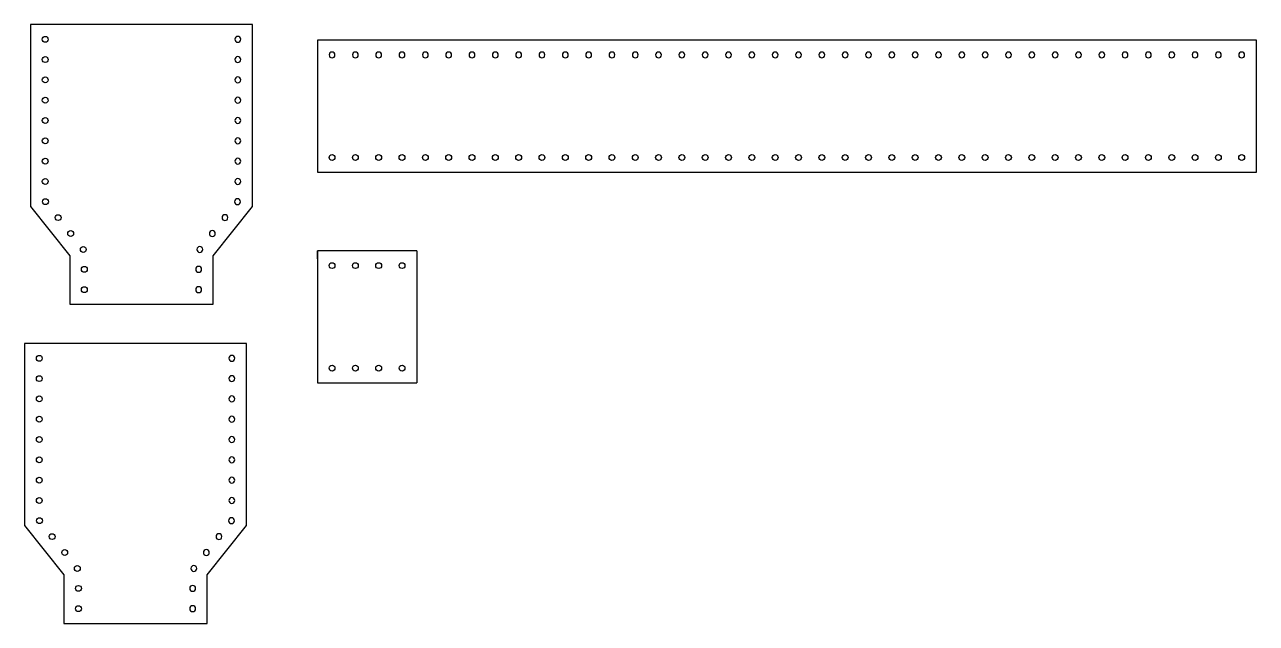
# Model space of a CAD drawing. Header units: millimetres. Extents: x 1766 to 2081, y 1828 to 1981.
import ezdxf

# ---------------------------------------------------------------- set-up
doc = ezdxf.new("R2010")
doc.units = ezdxf.units.MM

# ---------------------------------------------------------------- blocks, each defined once
blk = doc.blocks.new('*U25')
blk.add_circle((0, 0), 0.75)
blk = doc.blocks.new('*U26')
at = {"color": 0, "linetype": 'ByBlock', "lineweight": -2, "transparency": 16777216}
for p in [(2350.84, 2266.31), (2356.8, 2266.31), (2362.76, 2266.31), (2368.72, 2266.31), (2374.69, 2266.31), (2380.65, 2266.31), (2386.61, 2266.31), (2392.57, 2266.31), (2398.53, 2266.31), (2404.49, 2266.31), (2410.46, 2266.31), (2416.42, 2266.31), (2422.38, 2266.31), (2428.34, 2266.31), (2434.3, 2266.31), (2440.26, 2266.31), (2446.22, 2266.31), (2452.19, 2266.31), (2458.15, 2266.31), (2464.11, 2266.31), (2470.07, 2266.31), (2476.03, 2266.31), (2481.99, 2266.31), (2487.96, 2266.31), (2493.92, 2266.31), (2499.88, 2266.31), (2505.84, 2266.31), (2511.8, 2266.31), (2517.76, 2266.31), (2523.72, 2266.31), (2529.69, 2266.31), (2535.65, 2266.31), (2541.61, 2266.31), (2547.57, 2266.31), (2553.53, 2266.31), (2559.49, 2266.31), (2565.46, 2266.31), (2571.42, 2266.31), (2577.38, 2266.31), (2583.34, 2266.31)]:
    blk.add_blockref('*U25', p, dxfattribs=at)
blk = doc.blocks.new('*U27')
blk.add_circle((0, 0), 0.75)
blk = doc.blocks.new('*U28')
at = {"color": 0, "linetype": 'ByBlock', "lineweight": -2, "transparency": 16777216}
for p in [(2350.84, 2266.31), (2356.8, 2266.31), (2362.76, 2266.31), (2368.72, 2266.31), (2374.69, 2266.31), (2380.65, 2266.31), (2386.61, 2266.31), (2392.57, 2266.31), (2398.53, 2266.31), (2404.49, 2266.31), (2410.46, 2266.31), (2416.42, 2266.31), (2422.38, 2266.31), (2428.34, 2266.31), (2434.3, 2266.31), (2440.26, 2266.31), (2446.22, 2266.31), (2452.19, 2266.31), (2458.15, 2266.31), (2464.11, 2266.31), (2470.07, 2266.31), (2476.03, 2266.31), (2481.99, 2266.31), (2487.96, 2266.31), (2493.92, 2266.31), (2499.88, 2266.31), (2505.84, 2266.31), (2511.8, 2266.31), (2517.76, 2266.31), (2523.72, 2266.31), (2529.69, 2266.31), (2535.65, 2266.31), (2541.61, 2266.31), (2547.57, 2266.31), (2553.53, 2266.31), (2559.49, 2266.31), (2565.46, 2266.31), (2571.42, 2266.31), (2577.38, 2266.31), (2583.34, 2266.31)]:
    blk.add_blockref('*U27', p, dxfattribs=at)
blk = doc.blocks.new('*U29')
blk.add_circle((0, 0), 0.75)
blk = doc.blocks.new('*U30')
at = {"color": 0, "linetype": 'ByBlock', "lineweight": -2, "transparency": 16777216}
for p, rotation in [((2221.78, 2325.56), 270), ((2221.78, 2320.37), 270), ((2221.78, 2315.18), 270), ((2221.78, 2309.99), 270), ((2221.78, 2304.8), 270), ((2221.78, 2299.61), 270), ((2221.78, 2294.41), 270), ((2221.78, 2289.22), 270), ((2221.83, 2284.05), 308.382260233555), ((2225.06, 2279.98), 308.382260233555), ((2228.28, 2275.91), 308.382260233555), ((2231.5, 2271.84), 308.382260233555), ((2231.78, 2266.75), 270), ((2231.78, 2261.56), 270)]:
    blk.add_blockref('*U29', p, dxfattribs=dict(at, rotation=rotation))
blk = doc.blocks.new('*U31')
blk.add_circle((0, 0), 0.75)
blk = doc.blocks.new('*U32')
at = {"color": 0, "linetype": 'ByBlock', "lineweight": -2, "transparency": 16777216}
for p, rotation in [((2221.78, 2325.56), 270), ((2221.78, 2320.37), 270), ((2221.78, 2315.18), 270), ((2221.78, 2309.99), 270), ((2221.78, 2304.8), 270), ((2221.78, 2299.61), 270), ((2221.78, 2294.41), 270), ((2221.78, 2289.22), 270), ((2221.83, 2284.05), 308.382260233555), ((2225.06, 2279.98), 308.382260233555), ((2228.28, 2275.91), 308.382260233555), ((2231.5, 2271.84), 308.382260233555), ((2231.78, 2266.75), 270), ((2231.78, 2261.56), 270)]:
    blk.add_blockref('*U31', p, dxfattribs=dict(at, rotation=rotation))
blk = doc.blocks.new('*U37')
blk.add_circle((0, 0), 0.75)
blk = doc.blocks.new('*U38')
at = {"color": 0, "linetype": 'ByBlock', "lineweight": -2, "transparency": 16777216}
for p, rotation in [((2221.78, 2325.56), 270), ((2221.78, 2320.37), 270), ((2221.78, 2315.18), 270), ((2221.78, 2309.99), 270), ((2221.78, 2304.8), 270), ((2221.78, 2299.61), 270), ((2221.78, 2294.41), 270), ((2221.78, 2289.22), 270), ((2221.83, 2284.05), 308.382260233555), ((2225.06, 2279.98), 308.382260233555), ((2228.28, 2275.91), 308.382260233555), ((2231.5, 2271.84), 308.382260233555), ((2231.78, 2266.75), 270), ((2231.78, 2261.56), 270)]:
    blk.add_blockref('*U37', p, dxfattribs=dict(at, rotation=rotation))
blk = doc.blocks.new('*U39')
blk.add_circle((0, 0), 0.75)
blk = doc.blocks.new('*U40')
at = {"color": 0, "linetype": 'ByBlock', "lineweight": -2, "transparency": 16777216}
for p, rotation in [((2221.78, 2325.56), 270), ((2221.78, 2320.37), 270), ((2221.78, 2315.18), 270), ((2221.78, 2309.99), 270), ((2221.78, 2304.8), 270), ((2221.78, 2299.61), 270), ((2221.78, 2294.41), 270), ((2221.78, 2289.22), 270), ((2221.83, 2284.05), 308.382260233555), ((2225.06, 2279.98), 308.382260233555), ((2228.28, 2275.91), 308.382260233555), ((2231.5, 2271.84), 308.382260233555), ((2231.78, 2266.75), 270), ((2231.78, 2261.56), 270)]:
    blk.add_blockref('*U39', p, dxfattribs=dict(at, rotation=rotation))

msp = doc.modelspace()

# ---------------------------------------------------------------- linework, layer by layer
for p, q in [((1841.07, 1944.65), (1841.07, 1943.65)), ((1841.07, 1921.5), (1841.07, 1923.5)), ((1866.46, 1923.5), (1866.46, 1911.64)), ((1866.46, 1911.64), (1866.46, 1910.15)), ((1866.46, 1910.15), (1866.46, 1889.8))]:
    msp.add_line(p, q)
for points in [[(1814.46, 1909.85), (1814.46, 1922.22), (1824.46, 1934.85), (1824.46, 1981.35), (1767.76, 1981.35), (1767.76, 1934.85), (1777.76, 1922.22), (1777.76, 1909.85)], [(1812.94, 1828.3), (1812.94, 1840.67), (1822.94, 1853.3), (1822.94, 1899.8), (1766.24, 1899.8), (1766.24, 1853.3), (1776.24, 1840.67), (1776.24, 1828.3)]]:
    msp.add_lwpolyline(points, close=True)
for points in [[(2081.07, 1963), (2081.07, 1977.35), (1841.07, 1977.35), (1841.07, 1963)], [(1841.07, 1963), (1841.07, 1943.65), (2081.07, 1943.65), (2081.07, 1963)], [(1866.46, 1923.5), (1841.07, 1923.5), (1841.07, 1911.64)], [(1841.07, 1911.64), (1841.07, 1910.15)], [(1841.07, 1910.15), (1841.07, 1889.8), (1866.46, 1889.8)]]:
    msp.add_lwpolyline(points)
for centre in [(1844.82, 1919.75), (1850.78, 1919.75), (1856.74, 1919.75), (1862.71, 1919.75), (1844.82, 1893.55), (1850.78, 1893.55), (1856.74, 1893.55), (1862.71, 1893.55)]:
    msp.add_circle(centre, 0.75)

# ---------------------------------------------------------------- block references
for name, p in [('*U30', (-450.27, -347.96)), ('*U26', (-506.02, -318.92)), ('*U38', (-451.79, -429.51))]:
    msp.add_blockref(name, p)
at = {"xscale": -1}
for name, p in [('*U32', (4042.5, -347.96)), ('*U40', (4040.97, -429.51))]:
    msp.add_blockref(name, p, dxfattribs=at)
at = {"xscale": -1, "rotation": 180}
msp.add_blockref('*U28', (-506.02, 4239.91), dxfattribs=at)

doc.saveas('drawing.dxf')
